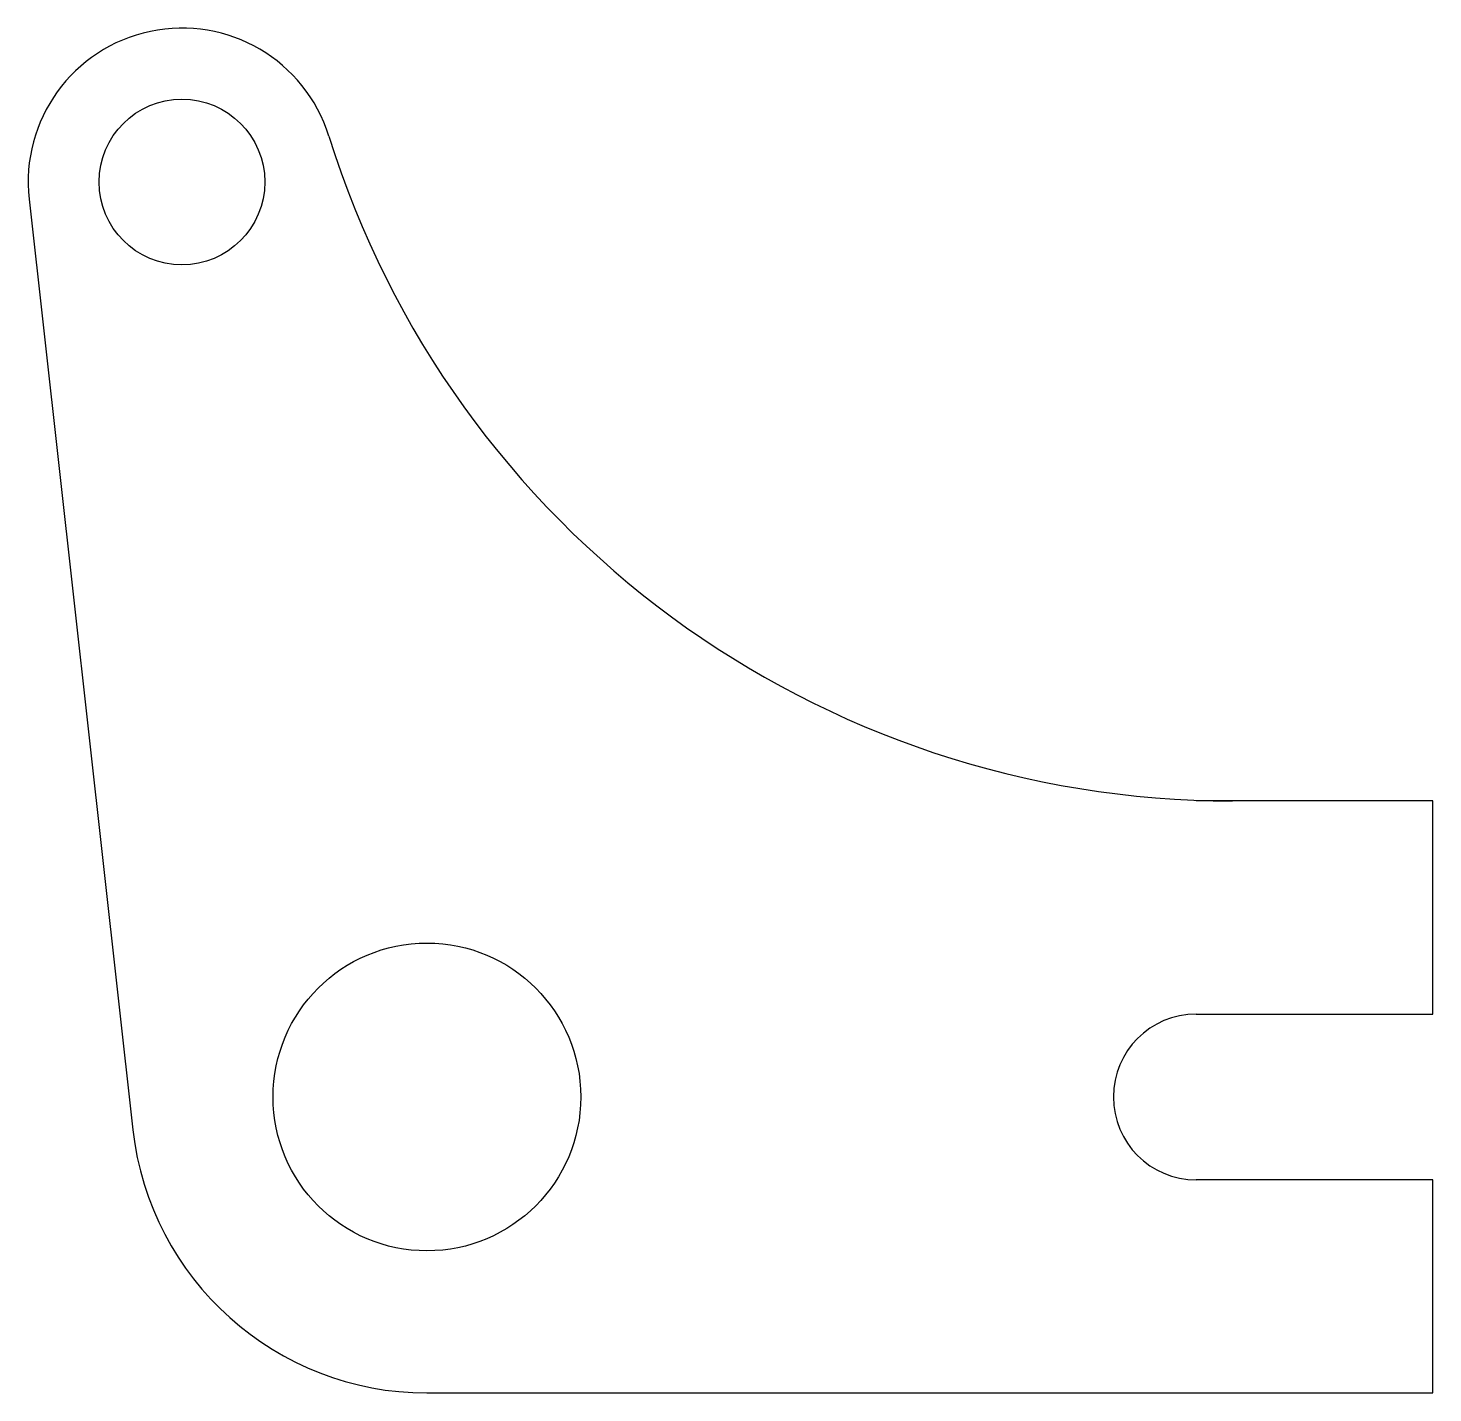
# Model space of a CAD drawing. Header units: millimetres. Extents: x 1023 to 1142, y 1566 to 1682.
import ezdxf

# ---------------------------------------------------------------- set-up
doc = ezdxf.new("R2010")
doc.units = ezdxf.units.MM

msp = doc.modelspace()

# ---------------------------------------------------------------- linework, layer by layer
for p, q in [((1023.58, 1667.12), (1032.36, 1588.51)), ((1142.2, 1616.28), (1122.2, 1616.28)), ((1142.2, 1598.28), (1142.2, 1616.28)), ((1122.2, 1598.28), (1142.2, 1598.28)), ((1142.2, 1584.28), (1122.2, 1584.28)), ((1142.2, 1566.28), (1142.2, 1584.28)), ((1057.2, 1566.28), (1142.2, 1566.28))]:
    msp.add_line(p, q)
for centre, radius in [((1036.5, 1668.56), 7), ((1057.2, 1591.28), 13)]:
    msp.add_circle(centre, radius)
for centre, radius, start, end in [((1036.5, 1668.56), 13, 17.3452, 186.3731), ((1125.27, 1696.28), 80, 197.3452, 270), ((1122.2, 1591.28), 7, 90, 270), ((1057.2, 1591.28), 25, 186.3731, 270)]:
    msp.add_arc(centre, radius, start, end)

doc.saveas('drawing.dxf')
